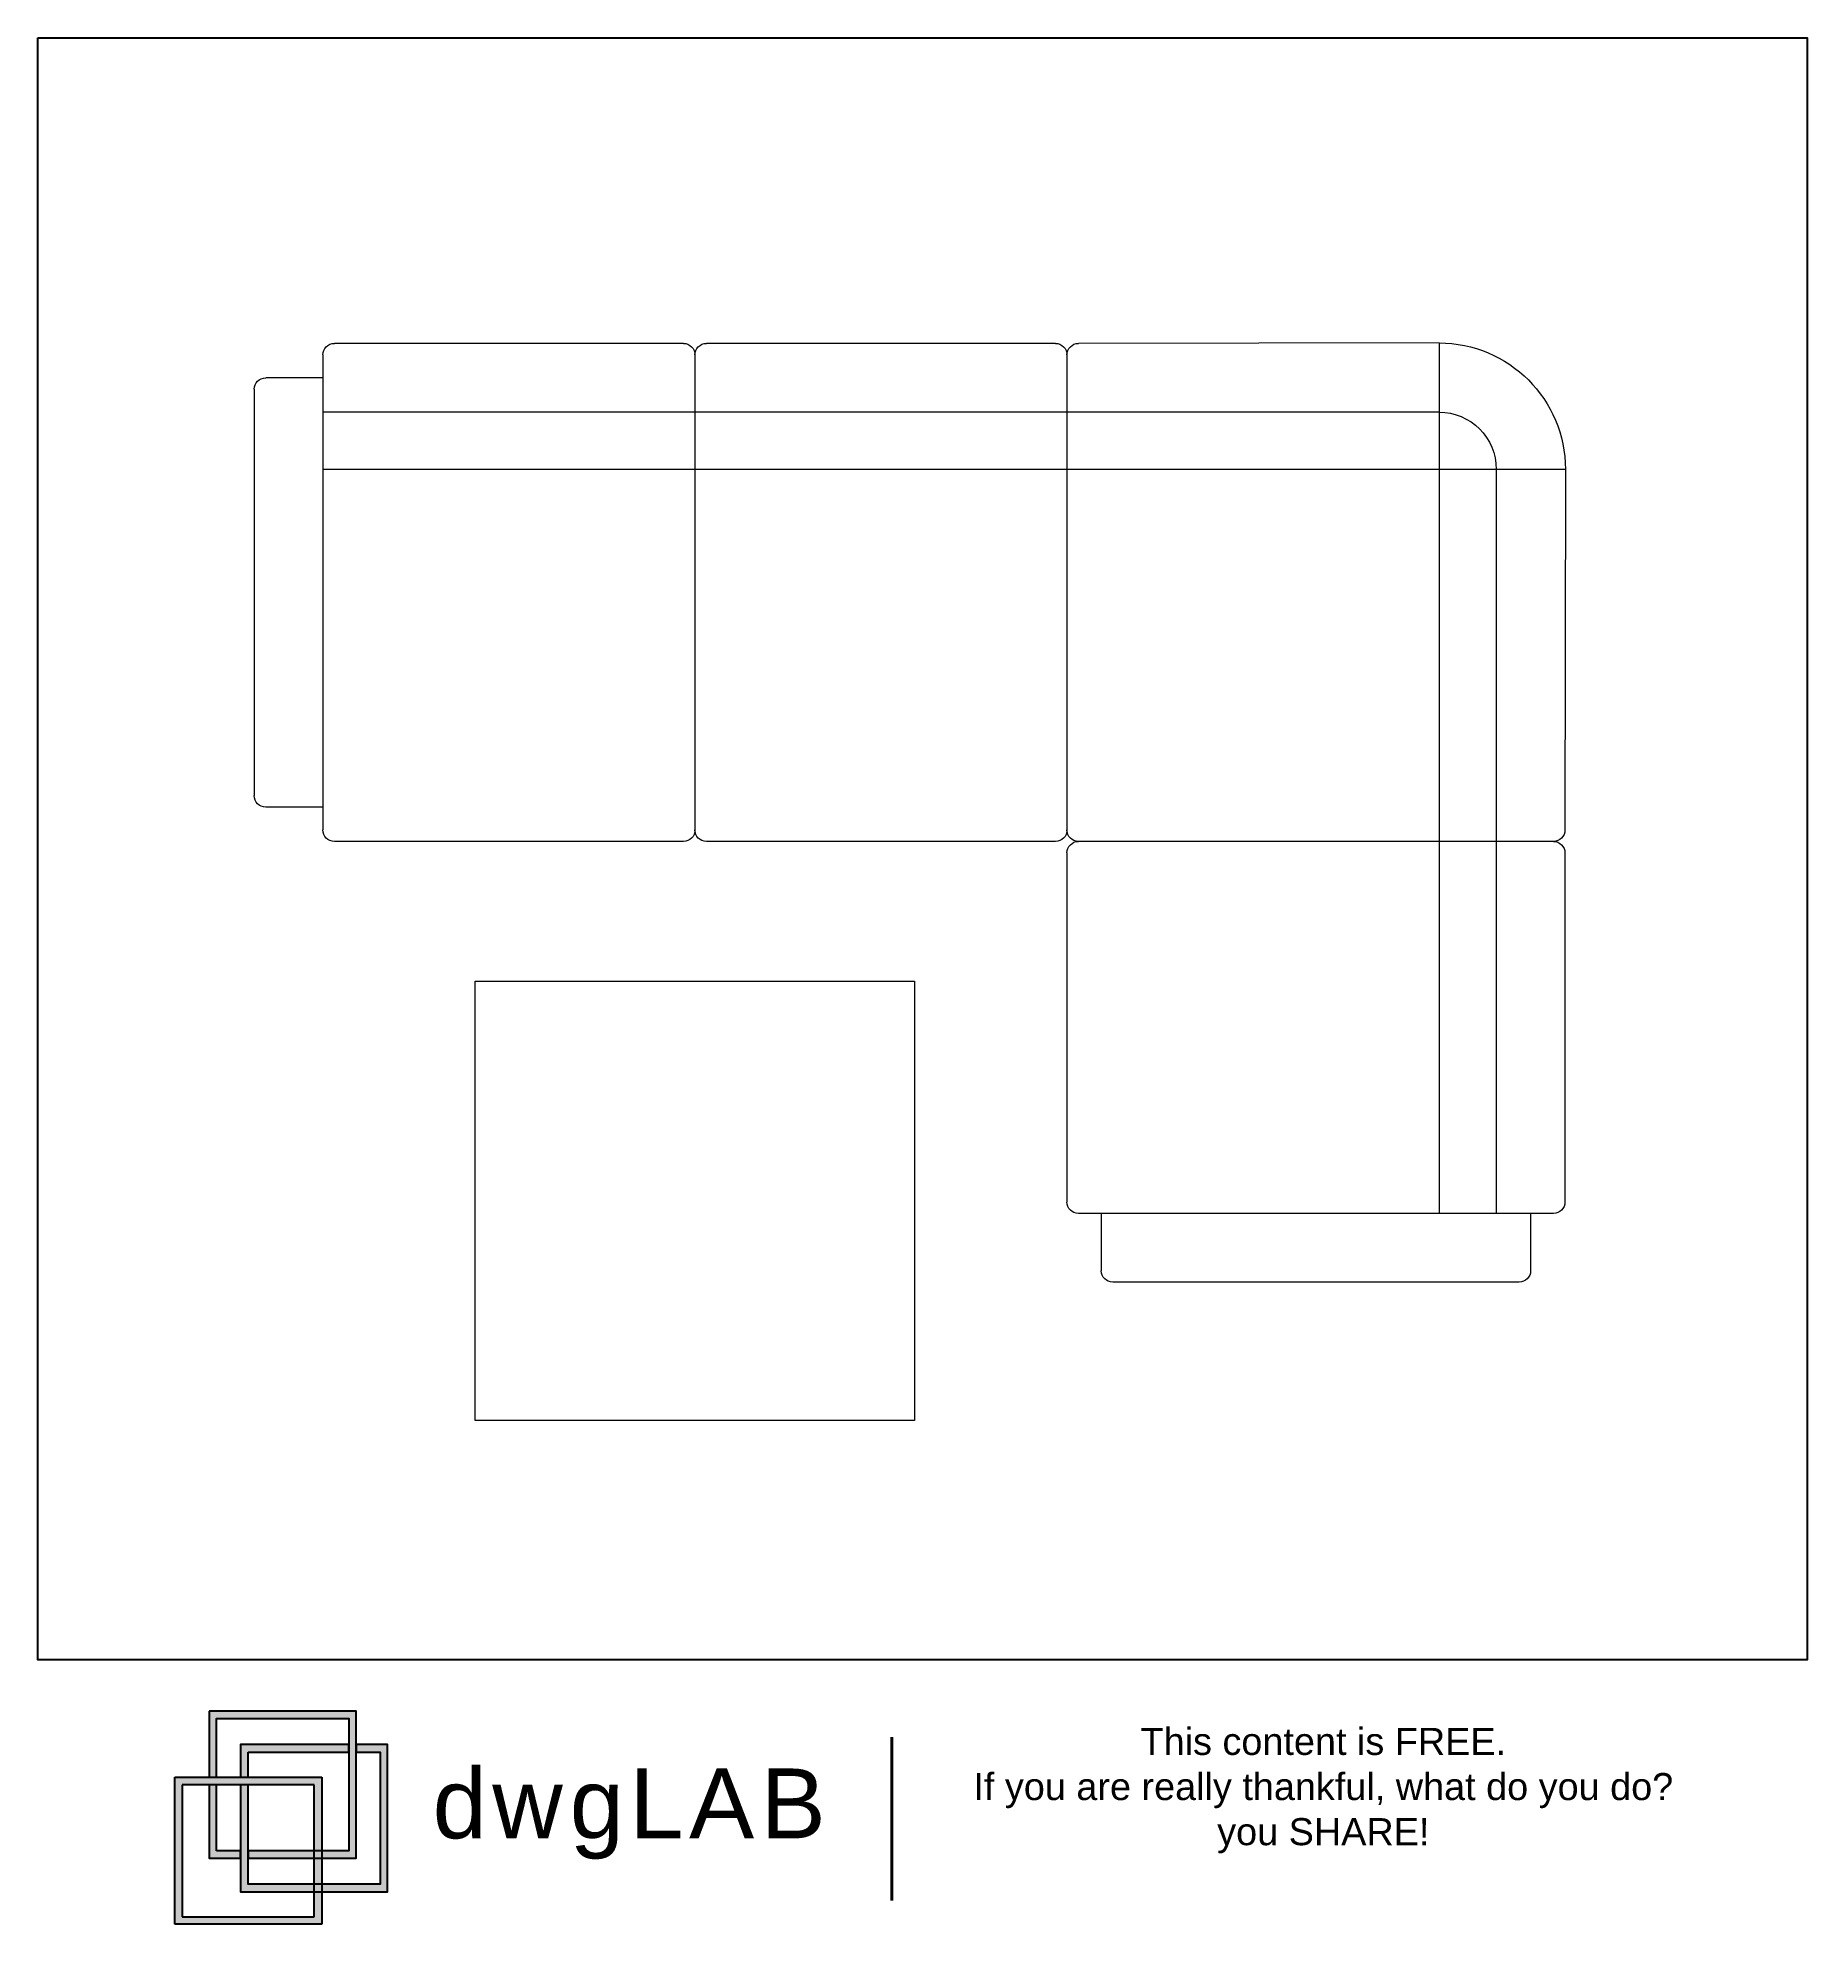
# Model space of a CAD drawing. Header units: millimetres. Extents: x 3562.93 to 3566.03, y 1456.23 to 1459.53.
import ezdxf

# ---------------------------------------------------------------- set-up
doc = ezdxf.new("R2010")
doc.units = ezdxf.units.MM
for name, color, linetype, plot in [('000-dwgLAB-Rectan.', 251, 'Continuous', False), ('02', 251, 'Continuous', False), ('dwgLAB', 250, 'Continuous', False)]:
    doc.layers.add(name, color=color, linetype=linetype, plot=plot)
doc.layers.add('001_Dark_1 10', color=7, linetype='Continuous', lineweight=0)
doc.styles.get("Standard").update_dxf_attribs({"font": 'arial.ttf'})

# ---------------------------------------------------------------- blocks, each defined once
blk = doc.blocks.new('ММГ54')
for p, q in [((-1683.8, 1882.5), (-1683.8, 1011.6)), ((-1683.8, 1882.5), (-1053.8, 1881.6)), ((-1013.8, 1881.6), (-403.8, 1881.6)), ((-363.8, 1881.6), (246.2, 1881.6)), ((-1033.8, 1861.6), (-1033.8, 1031.6)), ((-1033.8, 1861.6), (-1033.8, 1031.6)), ((-383.8, 1861.6), (-383.8, 1031.6)), ((-383.8, 1861.6), (-383.8, 1031.6)), ((266.2, 1861.6), (266.2, 1031.6)), ((266.2, 1821.6), (366.2, 1821.6)), ((386.2, 1801.6), (386.2, 1091.6)), ((-1683.8, 1761.6), (-1033.8, 1761.6)), ((-1033.8, 1761.6), (-383.8, 1761.6)), ((-383.8, 1761.6), (266.2, 1761.6)), ((-1904.7, 1661.6), (-1033.8, 1661.6)), ((-1904.7, 1661.6), (-1903.8, 1031.6)), ((-1783.8, 1661.6), (-1783.8, 1011.6)), ((-1033.8, 1661.6), (-383.8, 1661.6)), ((-383.8, 1661.6), (266.2, 1661.6)), ((266.2, 1071.6), (366.2, 1071.6)), ((-1903.8, 991.6), (-1903.8, 381.6)), ((-1883.8, 1011.6), (-1053.8, 1011.6)), ((-1883.8, 1011.6), (-1053.8, 1011.6)), ((-1783.8, 1011.6), (-1783.8, 361.6)), ((-1683.8, 1011.6), (-1683.8, 361.6)), ((-1033.8, 991.6), (-1033.8, 381.6)), ((-1013.8, 1011.6), (-403.8, 1011.6)), ((-363.8, 1011.6), (246.2, 1011.6)), ((0, 767.5), (-767.5, 767.5)), ((-767.5, 767.5), (-767.5, 0)), ((0, 0), (0, 767.5)), ((-1883.8, 361.6), (-1053.8, 361.6)), ((-1843.8, 361.6), (-1843.8, 261.6)), ((-1093.8, 361.6), (-1093.8, 261.6)), ((-1823.8, 241.6), (-1113.8, 241.6)), ((-767.5, 0), (0, 0))]:
    blk.add_line(p, q)
for centre, radius, start, end in [((-1683.8, 1661.6), 220.9, 90, 180), ((-1053.8, 1861.6), 20, 0, 90), ((-1013.8, 1861.6), 20, 90, 180), ((-403.8, 1861.6), 20, 0, 90), ((-363.8, 1861.6), 20, 90, 180), ((246.2, 1861.6), 20, 0, 90), ((366.2, 1801.6), 20, 0, 90), ((-1683.8, 1661.6), 100, 90, 180), ((366.2, 1091.6), 20, 270, 0), ((-1883.8, 1031.6), 20, 180, 270), ((-1053.8, 1031.6), 20, 270, 0), ((-1053.8, 1031.6), 20, 270, 0), ((-1013.8, 1031.6), 20, 180, 270), ((-403.8, 1031.6), 20, 270, 0), ((-363.8, 1031.6), 20, 180, 270), ((246.2, 1031.6), 20, 270, 0), ((-1883.8, 991.6), 20, 90, 180), ((-1053.8, 991.6), 20, 0, 90), ((-1883.8, 381.6), 20, 180, 270), ((-1053.8, 381.6), 20, 270, 0), ((-1823.8, 261.6), 20, 180, 270), ((-1113.8, 261.6), 20, 270, 0)]:
    blk.add_arc(centre, radius, start, end)
blk = doc.blocks.new('DWGlab_ok')
at = {"layer": 'dwgLAB', "true_color": 0xfee41b}
h = blk.add_hatch(color=2, dxfattribs=at)
h.dxf.hatch_style = 2
h.paths.add_polyline_path([(0.0369, 0.2289), (0.0369, 0.158), (0.045, 0.158), (0.045, 0.2209), (0.1869, 0.2209), (0.1869, 0.079), (0.0788, 0.079), (0.0788, 0.0709), (0.1949, 0.0709), (0.1949, 0.2289)])
at = {"layer": 'dwgLAB', "true_color": 0xe03b3e}
h = blk.add_hatch(color=13, dxfattribs=at)
h.dxf.hatch_style = 2
h.paths.add_polyline_path([(0.1949, 0.193), (0.1949, 0.1849), (0.2207, 0.1849), (0.2207, 0.0431), (0.0788, 0.0431), (0.0788, 0.1499), (0.0708, 0.1499), (0.0708, 0.035), (0.2287, 0.035), (0.2287, 0.193)])
h = blk.add_hatch(color=13, dxfattribs=at)
h.dxf.hatch_style = 2
h.paths.add_polyline_path([(0.0788, 0.1849), (0.1869, 0.1849), (0.1869, 0.193), (0.0708, 0.193), (0.0708, 0.158), (0.0788, 0.158)])
at = {"layer": 'dwgLAB', "true_color": 0x497798}
h = blk.add_hatch(color=155, dxfattribs=at)
h.dxf.hatch_style = 2
h.paths.add_polyline_path([(0.158, 0), (0, 0), (0, 0.158), (0.158, 0.158)])
h.paths.add_polyline_path([(0.0081, 0.0081), (0.1499, 0.0081), (0.1499, 0.1499), (0.0081, 0.1499)])
at = {"layer": 'dwgLAB', "true_color": 0xfee41b}
h = blk.add_hatch(color=2, dxfattribs=at)
h.dxf.hatch_style = 2
h.paths.add_polyline_path([(0.045, 0.079), (0.045, 0.1499), (0.0369, 0.1499), (0.0369, 0.0709), (0.0708, 0.0709), (0.0708, 0.079)])
at = {"layer": 'dwgLAB', "color": 155, "true_color": 0x497798}
for p, q in [((0, 0), (0, 0.158)), ((0, 0.158), (0.158, 0.158)), ((0.1499, 0.1499), (0.0081, 0.1499)), ((0.0081, 0.1499), (0.0081, 0.0081)), ((0.1499, 0.0081), (0.1499, 0.1499)), ((0.158, 0.158), (0.158, 0)), ((0.158, 0), (0, 0)), ((0.0081, 0.0081), (0.1499, 0.0081))]:
    blk.add_line(p, q, dxfattribs=at)
at = {"layer": 'dwgLAB', "color": 2, "true_color": 0xfee41b}
for points in [[(0.0369, 0.2289), (0.0369, 0.158), (0.045, 0.158), (0.045, 0.2209), (0.1869, 0.2209), (0.1869, 0.079), (0.0788, 0.079), (0.0788, 0.0709), (0.1949, 0.0709), (0.1949, 0.2289), (0.0369, 0.2289)], [(0.045, 0.079), (0.045, 0.1499), (0.0369, 0.1499), (0.0369, 0.0709), (0.0708, 0.0709), (0.0708, 0.079), (0.045, 0.079)]]:
    blk.add_lwpolyline(points, dxfattribs=at)
at = {"layer": 'dwgLAB', "color": 13, "true_color": 0xe03b3e}
for points in [[(0.1949, 0.193), (0.1949, 0.1849), (0.2207, 0.1849), (0.2207, 0.0431), (0.0788, 0.0431), (0.0788, 0.1499), (0.0708, 0.1499), (0.0708, 0.035), (0.2287, 0.035), (0.2287, 0.193), (0.1949, 0.193)], [(0.0788, 0.1849), (0.1869, 0.1849), (0.1869, 0.193), (0.0708, 0.193), (0.0708, 0.158), (0.0788, 0.158), (0.0788, 0.1849)]]:
    blk.add_lwpolyline(points, dxfattribs=at)
at = {"layer": 'dwgLAB', "color": 9, "linetype": 'Continuous', "lineweight": 40, "true_color": 0xd19cc7}
blk.add_lwpolyline([(0.7701, 0.0256), (0.7701, 0.2011)], dxfattribs=at)
at = {"layer": 'dwgLAB', "color": 7}
for s, width, heights, insert, char_height, attachment_point in [('{\\H0.91667x;\\C0;This content is FREE.\\PIf you are really thankful, what do you do? you SHARE!}', 0.805462, [0.5251], (1.2337, 0.2109), 0.031712, 2), ('{\\T1.1;dwgLAB}', 17.629903, [0], (0.277, 0.1673), 0.075, 1)]:
    blk.add_mtext_dynamic_manual_height_columns(s, width=width, gutter_width=12.5, heights=heights, dxfattribs=dict(at, insert=insert, char_height=char_height, attachment_point=attachment_point))

msp = doc.modelspace()

# ---------------------------------------------------------------- linework, layer by layer
at = {"layer": '000-dwgLAB-Rectan.'}
msp.add_lwpolyline([(3562.9348, 1459.5269), (3566.0265, 1459.5269), (3566.0265, 1456.6932), (3562.9348, 1456.6932), (3562.9348, 1459.5269)], dxfattribs=at)
at = {"layer": '02'}
msp.add_lwpolyline([(3562.9348, 1459.5269), (3566.0265, 1459.5269), (3566.0265, 1456.6932), (3562.9348, 1456.6932), (3562.9348, 1459.5269)], dxfattribs=at)

# ---------------------------------------------------------------- block references
at = {"layer": '001_Dark_1 10', "xscale": -0.001, "yscale": 0.001, "zscale": 0.001}
msp.add_blockref('ММГ54', (3563.6993, 1457.1112), dxfattribs=at)
at = {"layer": 'dwgLAB', "color": 0, "xscale": 1.626698840108644, "yscale": 1.626698840108644, "zscale": 1.626698840108644}
msp.add_blockref('DWGlab_ok', (3563.1741, 1456.231), dxfattribs=at)

doc.saveas('drawing.dxf')
